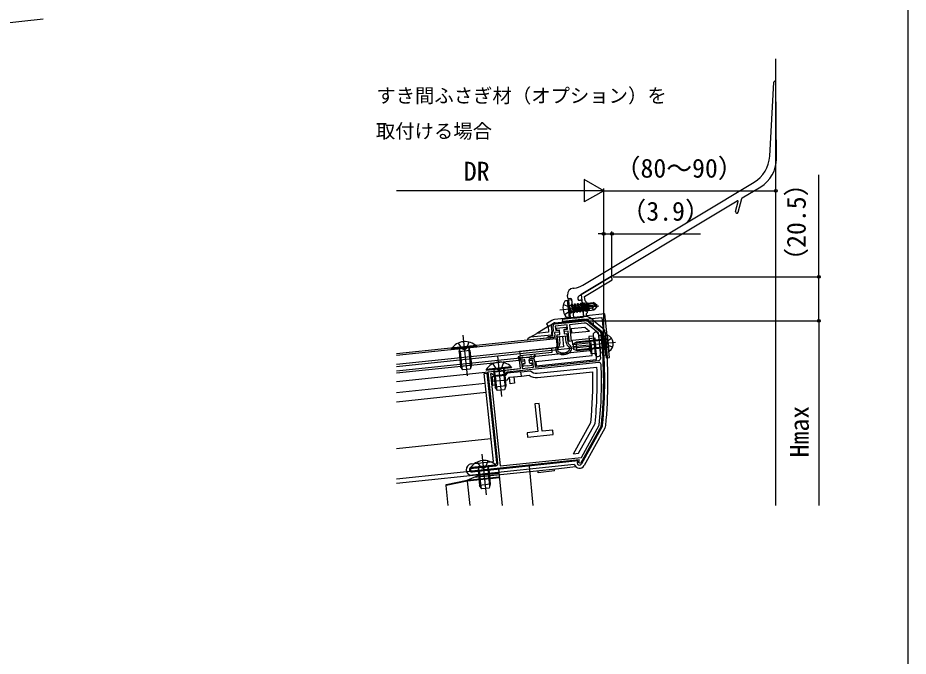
# Model space of a CAD drawing. Units: millimetres, scale not verified. Extents: x -525 to 525, y -783 to 779.
# Drawn here: x 111.1 to 525, y -81.2 to 215.6 of the extents above; entities that cross this region are included whole.
import ezdxf
from ezdxf.enums import TextEntityAlignment as Align

# ---------------------------------------------------------------- set-up
doc = ezdxf.new("R2010")
doc.units = ezdxf.units.MM
doc.header["$LTSCALE"] = 4
for name, color, linetype in [('0-1_USER1', 3, 'Continuous'), ('0-2_YKK_11', 7, 'Continuous'), ('0-3_YKK_12', 2, 'Continuous'), ('0-4_YKK_13', 4, 'Continuous'), ('0-5_YKK_D', 6, 'Continuous'), ('0-6_YKK_ZWAK', 7, 'Continuous'), ('0-7_YSS_K', 3, 'Continuous')]:
    doc.layers.add(name, color=color, linetype=linetype)
doc.styles.add('ＭＳ ゴシック', font='')
doc.styles.get('ＭＳ ゴシック').set_extended_font_data('MS Gothic')

msp = doc.modelspace()

# ---------------------------------------------------------------- linework, layer by layer
at = {"layer": '0-2_YKK_11'}
for p, q in [((360.815, 73.333), (374.298, 74.75)), ((376.499, 74.098), (381.806, 69.801)), ((382.171, 69.128), (382.337, 67.551)), ((372.027, 10.159), (322.204, 4.923)), ((334.486, 6.214), (334.696, 4.225))]:
    msp.add_line(p, q, dxfattribs=at)
msp.add_lwpolyline([(386.095, 57.63), (383.952, 78.017), (375.498, 77.129), (375.394, 78.124), (375.839, 78.673), (375.316, 83.646), (374.767, 84.091), (374.553, 86.124), (387.321, 93.796), (387.18, 95.137), (386.886, 95.284), (372.961, 86.917), (373.541, 81.406), (373.679, 81.236), (373.737, 80.689), (373.636, 80.495), (374.059, 76.475), (364.114, 75.43), (364.218, 74.435), (382.617, 76.369), (384.603, 57.473)], close=True, dxfattribs=at)
for points in [[(359.871, 69.808), (360.144, 70.146), (359.925, 72.234)], [(374.372, 73.652), (367.593, 72.94), (368.398, 65.282), (367.403, 65.177), (366.902, 69.951), (365.211, 69.773), (365.117, 70.668), (366.609, 70.825), (366.389, 72.914), (360.919, 72.339), (361.139, 70.25), (362.631, 70.407), (362.725, 69.512), (360.636, 69.293), (360.783, 67.9)], [(381.243, 67.436), (381.082, 68.972), (375.839, 73.217)], [(359.893, 66.801), (357.705, 66.571), (357.611, 67.466), (359.798, 67.696), (359.654, 69.074)], [(334.246, 8.501), (329.783, 50.967), (334.3, 51.442), (334.494, 51.342), (335.041, 51.399), (335.211, 51.538), (344.701, 52.535), (344.387, 55.519)], [(381.177, 55.363), (338.341, 50.861), (337.451, 49.762), (332.478, 49.239), (331.379, 50.129), (330.882, 50.077), (335.376, 7.313), (373.049, 11.272), (381.363, 26.271), (381.399, 26.386)], [(345.277, 56.618), (346.52, 56.748), (346.604, 55.953), (345.162, 55.801), (345.496, 52.619), (350.867, 53.183), (350.532, 56.366), (349.09, 56.214), (349.006, 57.01), (350.25, 57.14)], [(351.349, 56.25), (351.662, 53.267), (381.147, 56.366)], [(382.267, 25.84), (372.614, 8.424), (371.739, 8.909), (372.247, 9.826), (372.027, 10.159)], [(322.068, 6.216), (326.933, 6.727), (327.128, 6.627), (327.675, 6.684), (327.845, 6.823), (333.356, 7.402)]]:
    msp.add_lwpolyline(points, dxfattribs=at)
for centre, radius, start, end in [((374.611, 71.767), 3, 51, 95.99999), ((360.919, 72.339), 1, 96.00001, 185.99999), ((374.581, 71.663), 2, 51.00003, 96.00002), ((360.648, 69.179), 1, 141.00003, 186.00002), ((359.788, 67.796), 1, 276.00001, 5.99999), ((183.432, 46.646), 198.9, 3.10358, 6), ((381.177, 69.024), 1, 6.00001, 51), ((183.433, 46.646), 200, 354.13891, 6), ((345.381, 55.623), 1, 96.00001, 185.99999), ((350.354, 56.146), 1, 6.00001, 95.99999), ((381.042, 57.36), 1, 276.00001, 3.10357), ((381.282, 54.369), 1, 2.23546, 96), ((183.432, 46.646), 199, 354.15662, 2.23544), ((381.392, 26.324), 1, 331.00011, 354.13901), ((333.252, 8.396), 1, 276.00001, 5.99999), ((322.136, 5.569), 0.65, 95.99999, 276.00001)]:
    msp.add_arc(centre, radius, start, end, dxfattribs=at)
at = {"layer": '0-3_YKK_12'}
for p, q in [((-84.806, 193.27), (122.931, 215.104)), ((287.09, 59.551), (358.262, 67.032)), ((317.935, 68.021), (319.921, 49.125)), ((287.09, 54.523), (361.766, 62.372)), ((334.024, 58.451), (336.01, 39.555)), ((287.09, 50.502), (344.22, 56.507)), ((344.22, 56.507), (344.638, 52.528)), ((287.09, 46.48), (344.638, 52.528)), ((328.338, 45.582), (287.09, 41.247)), ((328.78, 41.375), (287.09, 36.993)), ((331.04, 19.872), (287.09, 15.253)), ((326.762, 12.742), (328.748, -6.154)), ((287.09, 1.232), (334.486, 6.214)), ((287.09, -0.779), (334.696, 4.225))]:
    msp.add_line(p, q, dxfattribs=at)
msp.add_lwpolyline([(287.09, 58.747), (361.327, 66.549), (361.766, 62.372)], dxfattribs=at)
at = {"layer": '0-4_YKK_13'}
for p, q in [((460.615, 151.238), (462.482, 185.627)), ((463.71, 150.028), (463.481, 185.603)), ((373.757, 91.362), (453.362, 139.194)), ((447.76, 131.861), (456.436, 137.074)), ((372.173, 86.444), (445.457, 130.477)), ((444.747, 125.512), (445.903, 130.148)), ((446.008, 125.197), (447.624, 131.677)), ((369.324, 89.954), (369.652, 89.988)), ((366.507, 84.228), (365.724, 84.003)), ((366.507, 84.228), (367.343, 76.272)), ((366.507, 84.228), (367.014, 84.193)), ((366.8, 85.264), (366.654, 86.657)), ((367.014, 84.193), (367.831, 76.412)), ((368.125, 85.102), (367.13, 84.997)), ((368.454, 84.835), (368.767, 81.865)), ((371.33, 82.825), (371.072, 82.244)), ((371.33, 82.825), (371.43, 82.835)), ((372.465, 78.721), (371.33, 82.825)), ((371.43, 82.835), (372.565, 78.731)), ((371.453, 85.001), (371.48, 84.751)), ((372.029, 84.306), (372.725, 84.379)), ((372.723, 82.971), (372.464, 82.391)), ((372.723, 82.971), (372.822, 82.981)), ((373.858, 78.867), (372.723, 82.971)), ((372.822, 82.981), (373.957, 78.877)), ((373.275, 83.934), (374.007, 76.972)), ((374.115, 83.117), (373.857, 82.537)), ((374.115, 83.117), (374.214, 83.128)), ((375.25, 79.013), (374.115, 83.117)), ((374.214, 83.128), (375.35, 79.024)), ((374.783, 82.484), (378.54, 82.878)), ((375.46, 83.158), (375.249, 82.683)), ((375.46, 83.158), (375.675, 83.181)), ((375.46, 83.158), (375.621, 82.572)), ((375.675, 83.181), (375.853, 82.596)), ((375.878, 82.9), (378.632, 83.19)), ((376.295, 82.944), (376.326, 82.646)), ((378.632, 83.19), (378.54, 82.878)), ((378.54, 82.878), (379.914, 81.766)), ((380.336, 81.81), (378.632, 83.19)), ((363.047, 79.842), (381.123, 81.742)), ((367.315, 81.799), (367.415, 81.81)), ((368.288, 78.282), (367.315, 81.799)), ((367.315, 81.799), (367.915, 78.795)), ((367.415, 81.81), (368.388, 78.292)), ((368.646, 78.872), (367.415, 81.81)), ((367.459, 81.865), (368.287, 81.952)), ((367.783, 78.782), (367.915, 78.795)), ((368.288, 78.282), (367.915, 78.795)), ((368.546, 82.532), (368.287, 81.952)), ((368.287, 81.952), (369.308, 78.942)), ((368.388, 78.292), (368.646, 78.872)), ((368.546, 82.532), (368.645, 82.542)), ((369.681, 78.428), (368.546, 82.532)), ((368.645, 82.542), (369.018, 82.028)), ((368.645, 82.542), (369.78, 78.438)), ((368.646, 78.872), (369.308, 78.942)), ((369.018, 82.028), (369.68, 82.098)), ((369.018, 82.028), (370.039, 79.019)), ((369.062, 79.053), (369.353, 76.282)), ((369.681, 78.428), (369.308, 78.942)), ((369.938, 82.678), (369.68, 82.098)), ((369.68, 82.098), (370.7, 79.088)), ((369.78, 78.438), (370.039, 79.019)), ((369.938, 82.678), (370.037, 82.689)), ((371.073, 78.574), (369.938, 82.678)), ((370.037, 82.689), (371.173, 78.585)), ((370.039, 79.019), (370.7, 79.088)), ((370.411, 82.175), (371.072, 82.244)), ((371.073, 78.574), (370.7, 79.088)), ((371.072, 82.244), (372.092, 79.234)), ((371.173, 78.585), (371.431, 79.165)), ((371.431, 79.165), (372.092, 79.234)), ((371.803, 82.321), (372.464, 82.391)), ((372.465, 78.721), (372.092, 79.234)), ((372.464, 82.391), (373.485, 79.381)), ((372.465, 78.721), (372.565, 78.731)), ((372.565, 78.731), (372.823, 79.311)), ((372.823, 79.311), (373.485, 79.381)), ((373.195, 82.468), (373.857, 82.537)), ((373.858, 78.867), (373.485, 79.381)), ((373.857, 82.537), (374.877, 79.527)), ((373.858, 78.867), (373.957, 78.877)), ((373.957, 78.877), (374.216, 79.458)), ((374.216, 79.458), (374.877, 79.527)), ((374.588, 82.614), (375.249, 82.683)), ((374.62, 82.398), (379.914, 81.766)), ((374.8, 81.988), (375.608, 79.604)), ((375.25, 79.013), (374.877, 79.527)), ((375.249, 82.683), (375.299, 82.535)), ((375.25, 79.013), (375.35, 79.024)), ((375.35, 79.024), (375.608, 79.604)), ((375.514, 81.902), (376.269, 79.673)), ((375.608, 79.604), (376.269, 79.673)), ((375.815, 81.866), (376.507, 79.347)), ((376.086, 81.834), (376.582, 80.211)), ((376.507, 79.347), (376.269, 79.673)), ((376.416, 81.795), (376.65, 79.563)), ((376.58, 79.555), (376.507, 79.347)), ((376.58, 79.555), (378.988, 79.808)), ((378.091, 80.674), (378.988, 79.808)), ((378.853, 81.504), (380.351, 81.661)), ((378.853, 81.504), (380.367, 81.512)), ((380.367, 81.512), (378.988, 79.808)), ((379.914, 81.766), (380.336, 81.81)), ((380.367, 81.512), (380.336, 81.81)), ((359.374, 74.91), (356.803, 73.365)), ((374.089, 76.74), (360.606, 75.322)), ((360.763, 73.831), (374.246, 75.248)), ((367.343, 76.272), (366.531, 76.329)), ((367.343, 76.272), (367.831, 76.412)), ((368.288, 78.282), (368.388, 78.292)), ((368.288, 78.282), (368.388, 78.292)), ((369.681, 78.428), (369.78, 78.438)), ((369.683, 76.015), (373.562, 76.423)), ((371.073, 78.574), (371.173, 78.585)), ((378.535, 75.023), (383.065, 71.355)), ((357.575, 72.079), (352.319, 68.921)), ((357.575, 72.079), (357.808, 69.865)), ((359.077, 72.145), (359.332, 69.716)), ((368.289, 71.102), (374.611, 71.767)), ((368.289, 71.102), (368.498, 69.113)), ((374.611, 71.767), (376.81, 69.987)), ((378.757, 72.914), (382.121, 70.19)), ((349.277, 67.093), (348.194, 66.443)), ((348.243, 65.979), (348.194, 66.443)), ((349.277, 67.093), (352.319, 68.921)), ((359.299, 68.146), (349.277, 67.093)), ((357.737, 69.491), (352.319, 68.921)), ((359.22, 68.892), (359.299, 68.146)), ((361.9, 67.314), (366.475, 67.795)), ((362.695, 67.397), (363.009, 64.414)), ((365.993, 64.727), (365.679, 67.711)), ((368.498, 69.113), (376.81, 69.987)), ((379.405, 66.74), (368.963, 65.643)), ((378.571, 67.608), (376.582, 67.399)), ((376.582, 67.399), (377.408, 59.542)), ((378.513, 68.155), (379.454, 59.204)), ((381, 68.416), (381.941, 59.466)), ((382.29, 67.999), (381.057, 67.869)), ((382.669, 69.181), (382.834, 67.604)), ((384.16, 69.338), (384.326, 67.76)), ((385.012, 67.929), (385.764, 60.777)), ((387.129, 66.597), (385.418, 65.507)), ((376.809, 62.746), (287.09, 53.317)), ((324.404, 62.917), (312.669, 61.684)), ((312.695, 61.437), (324.43, 62.671)), ((315.806, 64.362), (317.438, 61.8)), ((320.779, 64.884), (319.715, 62.04)), ((324.404, 62.917), (324.43, 62.671)), ((359.279, 62.111), (344.362, 60.543)), ((364.749, 62.686), (359.279, 62.111)), ((359.488, 60.122), (359.279, 62.111)), ((369.172, 63.654), (368.963, 65.643)), ((388.869, 64.719), (368.991, 62.629)), ((377.61, 64.541), (369.172, 63.654)), ((369.34, 63.973), (370.659, 64.816)), ((369.612, 61.387), (369.34, 63.973)), ((383.826, 65.819), (369.945, 64.36)), ((384.165, 62.594), (370.284, 61.135)), ((383.787, 66.195), (370.659, 64.816)), ((371.077, 60.838), (370.659, 64.816)), ((384.205, 62.217), (371.077, 60.838)), ((376.997, 60.956), (376.809, 62.746)), ((384.205, 62.217), (383.787, 66.195)), ((383.787, 66.195), (384.61, 66.137)), ((383.826, 65.819), (384.811, 66.163)), ((384.165, 62.594), (385.2, 62.462)), ((384.205, 62.217), (384.998, 62.446)), ((384.932, 64.305), (385.418, 65.507)), ((384.932, 64.305), (385.658, 63.23)), ((387.557, 62.519), (385.658, 63.23)), ((287.09, 51.507), (376.997, 60.956)), ((312.669, 61.684), (312.695, 61.437)), ((316.222, 60.401), (316.375, 61.015)), ((321.195, 60.923), (316.222, 60.401)), ((316.222, 60.401), (316.944, 53.538)), ((316.653, 60.446), (316.364, 61.344)), ((316.653, 60.446), (317.47, 52.669)), ((318.64, 61.315), (317.438, 61.8)), ((318.64, 61.315), (319.715, 62.04)), ((320.764, 60.878), (320.86, 61.816)), ((320.764, 60.878), (321.582, 53.101)), ((321.195, 60.923), (320.918, 61.492)), ((321.195, 60.923), (321.916, 54.061)), ((344.362, 60.543), (344.571, 58.554)), ((344.571, 58.554), (359.488, 60.122)), ((344.794, 56.432), (344.571, 58.554)), ((349.172, 57.831), (349.564, 58.316)), ((351.134, 58.616), (351.099, 58.537)), ((351.133, 57.384), (351.591, 58.412)), ((351.898, 55.805), (378.069, 58.556)), ((371.077, 60.838), (369.612, 61.387)), ((377.408, 59.542), (379.397, 59.751)), ((383.116, 60.142), (381.883, 60.013)), ((384.471, 58.726), (383.278, 58.601)), ((321.916, 54.061), (316.944, 53.538)), ((321.916, 54.061), (321.298, 52.287)), ((331.895, 54.792), (333.526, 52.23)), ((336.867, 55.314), (335.804, 52.47)), ((344.363, 56.672), (343.701, 57.583)), ((344.106, 57.877), (344.156, 57.807)), ((344.637, 56.55), (346.47, 56.743)), ((345.625, 57.459), (345.07, 57.4)), ((345.451, 57.6), (345.625, 57.459)), ((346.188, 57.518), (345.703, 57.911)), ((345.858, 53.964), (345.816, 54.362)), ((346.679, 54.754), (346.083, 54.691)), ((348.077, 53.895), (346.187, 53.697)), ((347.68, 57.675), (346.188, 57.518)), ((346.946, 55.084), (346.8, 56.476)), ((347.68, 57.675), (349.172, 57.831)), ((348.077, 53.895), (349.966, 54.094)), ((348.936, 55.293), (348.789, 56.685)), ((350.89, 57.207), (349.056, 57.015)), ((349.265, 55.026), (349.862, 55.088)), ((350.233, 54.424), (350.192, 54.821)), ((317.917, 51.931), (316.944, 53.538)), ((321.298, 52.287), (317.917, 51.931)), ((327.846, 50.261), (329.338, 50.418)), ((332.153, 9.286), (327.846, 50.261)), ((340.493, 53.347), (328.757, 52.114)), ((328.757, 52.114), (328.783, 51.868)), ((328.783, 51.868), (340.518, 53.101)), ((329.835, 50.47), (329.338, 50.418)), ((333.697, 8.946), (329.338, 50.418)), ((332.311, 50.831), (332.464, 51.445)), ((332.741, 50.876), (332.453, 51.774)), ((334.729, 51.745), (333.526, 52.23)), ((334.729, 51.745), (335.804, 52.47)), ((336.853, 51.308), (336.949, 52.246)), ((337.283, 51.353), (337.006, 51.922)), ((340.493, 53.347), (340.518, 53.101)), ((344.984, 51.057), (349.46, 51.527)), ((352.473, 50.335), (380.322, 53.262)), ((352.682, 48.346), (378.383, 51.048)), ((331.954, 44.659), (331.745, 46.649)), ((332.739, 46.753), (332.948, 44.764)), ((339.945, 45.499), (339.632, 48.483)), ((341.934, 45.708), (339.945, 45.499)), ((341.621, 48.692), (341.934, 45.708)), ((345.193, 49.068), (348.771, 49.444)), ((332.948, 44.764), (331.954, 44.659)), ((338.005, 44.491), (333.032, 43.968)), ((334.005, 42.361), (333.032, 43.968)), ((337.387, 42.717), (334.005, 42.361)), ((338.005, 44.491), (337.387, 42.717)), ((369.376, 12.897), (377.495, 27.544)), ((382.704, 25.597), (373.051, 8.182)), ((384.016, 24.87), (374.363, 7.455)), ((352.809, 23.222), (347.836, 22.699)), ((347.836, 22.699), (348.045, 20.71)), ((348.045, 20.71), (359.98, 21.965)), ((359.98, 21.965), (359.771, 23.954)), ((321.859, 8.205), (332.153, 9.286)), ((324.633, 9.082), (326.264, 6.521)), ((329.605, 9.605), (328.542, 6.76)), ((333.231, 7.638), (321.495, 6.404)), ((321.495, 6.404), (321.521, 6.158)), ((321.521, 6.158), (333.257, 7.391)), ((322.016, 6.713), (332.807, 7.847)), ((369.792, 7.913), (322.413, 2.934)), ((325.049, 5.121), (325.202, 5.736)), ((330.022, 5.644), (325.049, 5.121)), ((325.049, 5.121), (325.77, -1.741)), ((325.48, 5.166), (325.191, 6.064)), ((325.48, 5.166), (326.297, -2.611)), ((327.467, 6.035), (326.264, 6.521)), ((327.467, 6.035), (328.542, 6.76)), ((329.591, 5.599), (329.687, 6.537)), ((329.591, 5.599), (330.408, -2.179)), ((330.022, 5.644), (329.744, 6.213)), ((330.022, 5.644), (330.743, -1.218)), ((333.231, 7.638), (333.257, 7.391)), ((334.539, 5.716), (334.486, 6.214)), ((334.539, 5.716), (336.302, -11.06)), ((346.833, 7.511), (348.41, 7.677)), ((350.682, -11.06), (348.959, 7.232)), ((360.514, 4.927), (360.409, 5.922)), ((310.146, -1.372), (319.987, 0.668)), ((320.039, 0.173), (310.198, -1.867)), ((319.987, 0.668), (334.905, 2.235)), ((334.957, 1.738), (320.039, 0.17)), ((320.039, 0.17), (320.039, 0.173)), ((320.039, 0.17), (321.219, -11.06)), ((323.197, 2.011), (334.8, 3.23)), ((323.197, 2.011), (324.803, 2.682)), ((334.748, 3.727), (324.803, 2.682)), ((327.838, 2.498), (327.734, 3.493)), ((310.198, -1.867), (310.146, -1.372)), ((311.164, -11.06), (310.198, -1.867)), ((330.743, -1.218), (325.77, -1.741)), ((326.744, -3.348), (325.77, -1.741)), ((330.125, -2.993), (326.744, -3.348)), ((330.743, -1.218), (330.125, -2.993))]:
    msp.add_line(p, q, dxfattribs=at)
for points in [[(366.978, 84.529), (368.47, 84.686), (369.359, 76.232), (367.867, 76.075)], [(364.594, 73.731), (374.539, 74.776), (374.462, 75.512), (364.517, 74.466)], [(331.745, 46.649), (338.742, 47.384), (339.632, 48.483), (345.193, 49.068), (344.984, 51.057), (338.599, 50.385), (337.709, 49.286), (331.536, 48.638)]]:
    msp.add_lwpolyline(points, close=True, dxfattribs=at)
for points in [[(371.43, 82.835), (371.803, 82.321), (372.823, 79.311)], [(372.822, 82.981), (373.195, 82.468), (374.216, 79.458)], [(374.214, 83.128), (374.588, 82.614), (374.651, 82.428)], [(375.675, 83.181), (375.98, 82.76), (376.029, 82.615)], [(364.716, 82.33), (367.141, 81.424), (367.866, 80.349)], [(365.197, 77.756), (367.38, 79.146), (367.866, 80.349)], [(370.037, 82.689), (370.411, 82.175), (371.431, 79.165)], [(374.78, 81.99), (378.853, 81.504), (378.091, 80.674), (376.567, 80.358)], [(376.814, 74.487), (378.757, 72.914), (378.535, 75.023), (377.758, 75.653)], [(356.803, 73.365), (357.575, 72.079), (360.147, 73.625)], [(361.482, 71.292), (366.057, 71.773), (366.161, 70.778), (364.868, 70.642), (365.077, 68.653), (366.371, 68.789), (366.789, 64.811)], [(362.213, 64.33), (361.795, 68.308), (363.088, 68.444), (362.879, 70.433), (361.586, 70.297), (361.482, 71.292)], [(348.243, 65.979), (364.227, 67.659), (364.749, 62.686)], [(384.471, 58.726), (383.321, 69.666), (382.128, 69.54), (383.278, 58.601)], [(349.875, 58.065), (349.734, 57.89), (350.29, 57.949)], [(351.898, 55.805), (352.107, 53.816), (380.173, 56.766)], [(337.283, 51.353), (332.311, 50.831), (332.509, 48.941), (333.032, 43.968)], [(332.741, 50.876), (332.94, 48.986), (333.559, 43.099)], [(336.853, 51.308), (337.051, 49.418), (337.67, 43.531)], [(337.283, 51.353), (337.481, 49.475), (338.005, 44.491)], [(359.771, 23.954), (354.798, 23.431), (353.439, 36.36), (351.45, 36.151), (352.809, 23.222)], [(369.376, 12.897), (371.804, 13.152), (379.444, 26.935)], [(371.302, 9.151), (371.554, 9.607), (322.256, 4.425)], [(327.838, 2.498), (350.712, 4.902), (362.647, 6.157), (370.344, 6.966)], [(334.486, 6.214), (344.452, 7.261), (346.833, 7.511)], [(360.514, 4.927), (353.055, 4.143), (352.95, 5.138)], [(320.039, 0.173), (320.029, 0.234), (320.024, 0.269), (320.011, 0.361), (320, 0.446), (319.996, 0.482), (319.992, 0.521), (319.983, 0.628), (319.983, 0.657)], [(319.987, 0.668), (323.197, 2.011), (334.8, 3.23)]]:
    msp.add_lwpolyline(points, dxfattribs=at)
for centre, radius, start, end in [((462.981, 185.6), 0.5, 0.36864, 176.89297), ((445.637, 152.051), 15, 301, 356.89297), ((448.71, 149.931), 15, 301, 0.36864), ((445.612, 130.22), 0.3, 346, 121), ((447.915, 131.604), 0.3, 121, 166), ((445.378, 125.355), 0.65, 166, 346), ((368.606, 99.933), 10, 276, 301), ((369.638, 86.97), 3, 96, 186), ((371.003, 80.679), 6.5, 153.94412, 218.05588), ((365.972, 83.138), 0.9, 106, 153.94412), ((367.099, 85.296), 0.3, 186, 276), ((368.156, 84.804), 0.3, 6, 96), ((372.945, 85.158), 1.5, 121, 186), ((371.977, 84.803), 0.5, 186, 276), ((372.778, 83.882), 0.5, 6, 96), ((367.439, 82.064), 0.2, 186, 276), ((367.804, 78.583), 0.2, 96, 186), ((369.264, 81.918), 0.5, 186, 256.52878), ((369.559, 79.105), 0.5, 115.47122, 186), ((368.914, 80.459), 1, 295.47122, 76.52878), ((374.809, 82.237), 0.248, 96, 263.19096), ((360.919, 72.339), 3, 96, 121), ((366.593, 77.227), 0.9, 218.05588, 266), ((369.652, 76.313), 0.3, 186, 276), ((373.509, 76.92), 0.5, 276, 6), ((374.611, 71.767), 5, 51, 96), ((374.611, 71.767), 3.5, 51, 96), ((360.569, 72.302), 1.5, 146.7592, 186), ((360.919, 72.339), 1.5, 96, 121), ((381.177, 69.024), 3, 6, 51), ((360.961, 69.075), 3.25, 165.9408, 172.65764), ((360.961, 69.075), 1.75, 158.53058, 186), ((379.757, 68.286), 1.25, 6, 186), ((183.433, 46.646), 197, 2.94472, 5.85458), ((381.177, 69.024), 1.5, 6, 51), ((183.433, 46.646), 200.5, 354.13891, 6), ((183.433, 46.646), 202, 354.13891, 6), ((384.645, 66.635), 0.5, 265.90904, 6), ((385.166, 67.945), 0.154, 68.71904, 186), ((383.697, 64.175), 4.2, 303.28096, 68.71904), ((319.054, 57.38), 7.7, 45.98312, 146.01688), ((321.457, 61.755), 0.6, 96, 205.96957), ((363.124, 61.409), 2, 136.54158, 243.22093), ((360.22, 64.161), 2, 316.5416, 4.86153), ((363.124, 61.409), 1.2, 136.54158, 243.22093), ((360.22, 64.161), 2.8, 316.5416, 5.18686), ((368.773, 65.06), 2.8, 186.81318, 235.45838), ((368.773, 65.06), 2, 187.13845, 235.45838), ((366.505, 61.765), 1.2, 308.77911, 55.45842), ((366.505, 61.765), 2, 308.77911, 55.45842), ((183.433, 46.646), 195, 3.5017, 5.26542), ((385.136, 61.966), 0.5, 6, 106.09096), ((315.793, 61.16), 0.6, 346.03043, 96), ((343.903, 57.73), 0.25, 35.98854, 215.99853), ((345.577, 57.755), 0.2, 50.99853, 230.99853), ((349.72, 58.191), 0.2, 320.99853, 140.99853), ((350.185, 58.943), 1, 275.99853, 336.00852), ((351.362, 58.514), 0.25, 336.00852, 156.00852), ((364.539, 64.213), 5.14, 243.22093, 308.77911), ((364.539, 64.213), 4.34, 243.22093, 308.77911), ((380.697, 59.335), 1.25, 186, 6), ((385.917, 60.793), 0.154, 186, 303.28096), ((335.142, 47.81), 7.7, 45.98312, 146.01688), ((344.965, 58.395), 1, 215.98854, 275.99853), ((344.605, 56.849), 0.3, 215.99853, 275.99853), ((346.114, 54.393), 0.3, 95.99853, 185.99853), ((346.156, 53.995), 0.3, 185.99853, 275.99853), ((346.502, 56.445), 0.3, 5.99853, 95.99853), ((346.648, 55.052), 0.3, 275.99853, 5.99853), ((349.088, 56.716), 0.3, 95.99853, 185.99853), ((349.234, 55.324), 0.3, 185.99853, 275.99853), ((349.893, 54.79), 0.3, 5.99853, 95.99853), ((349.935, 54.392), 0.3, 275.99853, 5.99853), ((350.859, 57.506), 0.3, 275.99853, 335.99853), ((331.881, 51.59), 0.6, 346.03043, 96), ((337.546, 52.185), 0.6, 96, 205.96957), ((352.107, 53.816), 3.5, 220.8499, 276), ((183.433, 46.646), 195, 354.37834, 1.29352), ((183.433, 46.646), 197, 354.2577, 1.92478), ((352.107, 53.816), 5.5, 232.65824, 276), ((381.392, 26.324), 1.5, 331, 354.13891), ((381.392, 26.324), 3, 331, 354.13891), ((327.88, 2.101), 7.7, 45.98312, 146.01688), ((332.702, 8.841), 1, 276, 6), ((372.176, 8.667), 1, 151, 331), ((322.136, 5.569), 2.65, 96, 276), ((322.136, 5.569), 1.15, 96, 276), ((324.62, 5.88), 0.6, 346.03043, 96), ((330.284, 6.476), 0.6, 96, 205.96957), ((348.462, 7.18), 0.5, 5.96817, 96), ((372.176, 8.667), 2.5, 197.53696, 331)]:
    msp.add_arc(centre, radius, start, end, dxfattribs=at)
at = {"layer": '0-5_YKK_D'}
for p, q in [((383.433, 135.242), (374.339, 140.492)), ((374.339, 140.492), (374.339, 129.992)), ((372.933, 135.242), (287.09, 135.242)), ((383.433, 135.242), (365.246, 135.242)), ((383.433, 135.242), (374.339, 129.992)), ((383.433, 47.646), (383.433, 136.242)), ((383.433, 79.983), (383.433, 136.242)), ((383.433, 135.242), (463.433, 135.242)), ((463.433, 88.995), (463.433, 136.242)), ((383.433, 89.983), (383.433, 116.242)), ((387.303, 94.954), (387.303, 116.242)), ((383.433, 115.242), (380.883, 115.242)), ((383.433, 115.242), (387.303, 115.242)), ((387.303, 115.242), (428.516, 115.242)), ((387.899, 95.242), (484.433, 95.242)), ((375.611, 74.767), (484.433, 74.767)), ((376.611, 74.767), (484.433, 74.767)), ((483.433, 74.767), (483.433, -11.06))]:
    msp.add_line(p, q, dxfattribs=at)
msp.add_lwpolyline([(483.433, 74.767), (483.433, 95.242), (483.433, 142.633)], dxfattribs=at)
for centre in [(463.433, 135.242), (383.433, 115.242), (387.303, 115.242), (483.433, 95.242), (483.433, 74.767), (483.433, 74.767)]:
    msp.add_circle(centre, 0.637, dxfattribs=at)
at = {"layer": '0-6_YKK_ZWAK'}
msp.add_lwpolyline([(-525, -782.7), (525, -782.7), (525, 747.3)], dxfattribs=at)
at = {"layer": '0-7_YSS_K'}
msp.add_line((463.433, -11.06), (463.433, 196.596), dxfattribs=at)

# ---------------------------------------------------------------- texts
at = {"layer": '0-1_USER1', "style": 'ＭＳ ゴシック'}
for s, p in [('すき間ふさぎ材（オプション）を', (277.745, 174.156)), ('取付ける場合', (277.541, 157.673))]:
    msp.add_text(s, height=6.598, dxfattribs=at).set_placement(p, align=Align.BOTTOM_LEFT)
at = {"layer": '0-5_YKK_D', "style": 'ＭＳ ゴシック'}
for s, p in [('（80～90）', (388.558, 138.674)), ('DR', (318.42, 137.242)), ('（3.9）', (391.266, 118.674))]:
    msp.add_text(s, height=8.798, dxfattribs=at).set_placement(p, align=Align.BOTTOM_LEFT)
for s, p in [('（20.5）', (480.001, 96.656)), ('Hmax', (481.433, 11.262))]:
    msp.add_text(s, height=8.798, rotation=90, dxfattribs=at).set_placement(p, align=Align.BOTTOM_LEFT)

doc.saveas('drawing.dxf')
